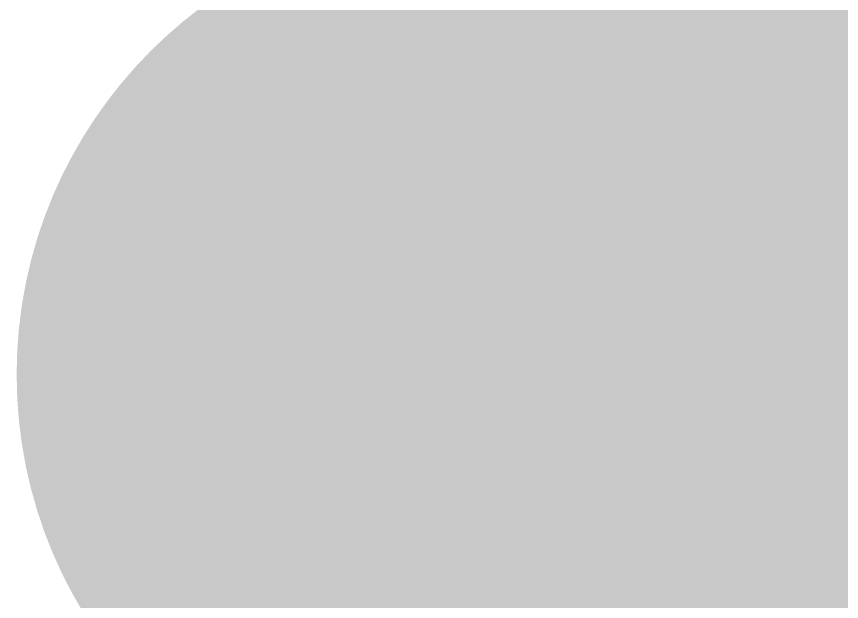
# Model space of a CAD drawing. Header units: inches. Extents: x 22 to 371, y 55 to 284.
# Drawn here: x 50.068 to 50.792, y 176.661 to 177.174 of the extents above; entities that cross this region are included whole.
import ezdxf

# ---------------------------------------------------------------- set-up
doc = ezdxf.new("R2010")
doc.units = ezdxf.units.IN
for name, color, linetype in [('Bottom Layer', 5, 'Continuous'), ('Bottom Solder', 6, 'Continuous'), ('Drill Drawing', 1, 'Continuous'), ('Layer 1', 16, 'Continuous'), ('Layer 2', 76, 'Continuous'), ('Top Layer', 1, 'Continuous'), ('Top Solder', 216, 'Continuous'), ('Via Holes', 16, 'Continuous')]:
    doc.layers.add(name, color=color, linetype=linetype)

# ---------------------------------------------------------------- blocks, each defined once
blk = doc.blocks.new('SOT_23_367')
at = {"layer": 'Top Solder'}
blk.add_hatch(color=216, dxfattribs=at).paths.add_polyline_path([(-0.51158, 1.5616), (0.51162, 1.5616), (0.51162, 0.4384), (-0.51158, 0.4384)])

msp = doc.modelspace()

# ---------------------------------------------------------------- hatches: boundary and pattern name
at = {"layer": 'Bottom Layer'}
h = msp.add_hatch(color=5, dxfattribs=at)
edge = h.paths.add_edge_path()
edge.add_arc((50.4698, 176.8602), 0.3, 0, 360)
at = {"layer": 'Bottom Solder'}
h = msp.add_hatch(color=6, dxfattribs=at)
edge = h.paths.add_edge_path()
edge.add_arc((50.4698, 176.8602), 0.4016, 0, 360)
at = {"layer": 'Layer 1'}
h = msp.add_hatch(color=16, dxfattribs=at)
edge = h.paths.add_edge_path()
edge.add_arc((50.4698, 176.8602), 0.3, 0, 360)
at = {"layer": 'Layer 2'}
h = msp.add_hatch(color=76, dxfattribs=at)
edge = h.paths.add_edge_path()
edge.add_arc((50.4698, 176.8602), 0.3, 0, 360)
at = {"layer": 'Top Layer'}
h = msp.add_hatch(color=1, dxfattribs=at)
edge = h.paths.add_edge_path()
edge.add_arc((50.4698, 176.8602), 0.3, 0, 360)
at = {"layer": 'Top Solder'}
h = msp.add_hatch(color=216, dxfattribs=at)
edge = h.paths.add_edge_path()
edge.add_arc((50.4698, 176.8602), 0.4016, 0, 360)
at = {"layer": 'Via Holes'}
h = msp.add_hatch(color=7, dxfattribs=at)
edge = h.paths.add_edge_path()
edge.add_arc((50.4698, 176.8602), 0.15, 0, 360)

# ---------------------------------------------------------------- linework, layer by layer
at = {"layer": 'Drill Drawing'}
for points in [[(50.2158, 177.1142, 0.0508, 0.0508, 0), (50.4698, 176.9872, 0.0508, 0.0508, 0)], [(50.2158, 177.1142, 0.0508, 0.0508, 0), (50.3428, 176.8602, 0.0508, 0.0508, 0)], [(50.4698, 176.9872, 0.0508, 0.0508, 0), (50.7238, 177.1142, 0.0508, 0.0508, 0)], [(50.5968, 176.8602, 0.0508, 0.0508, 0), (50.7238, 177.1142, 0.0508, 0.0508, 0)], [(50.2158, 176.6062, 0.0508, 0.0508, 0), (50.3428, 176.8602, 0.0508, 0.0508, 0)], [(50.5968, 176.8602, 0.0508, 0.0508, 0), (50.7238, 176.6062, 0.0508, 0.0508, 0)], [(50.2158, 176.6062, 0.0508, 0.0508, 0), (50.4698, 176.7332, 0.0508, 0.0508, 0)], [(50.4698, 176.7332, 0.0508, 0.0508, 0), (50.7238, 176.6062, 0.0508, 0.0508, 0)]]:
    msp.add_lwpolyline(points, format="xyseb", dxfattribs=at)
for points in [[(50.2031, 177.1142, 0.0254, 0.0254, 1), (50.2285, 177.1142, 0.0254, 0.0254, 1)], [(50.2031, 177.1142, 0.0254, 0.0254, 1), (50.2285, 177.1142, 0.0254, 0.0254, 1)], [(50.7111, 177.1142, 0.0254, 0.0254, 1), (50.7365, 177.1142, 0.0254, 0.0254, 1)], [(50.7111, 177.1142, 0.0254, 0.0254, 1), (50.7365, 177.1142, 0.0254, 0.0254, 1)], [(50.4571, 176.9872, 0.0254, 0.0254, 1), (50.4825, 176.9872, 0.0254, 0.0254, 1)], [(50.4571, 176.9872, 0.0254, 0.0254, 1), (50.4825, 176.9872, 0.0254, 0.0254, 1)], [(50.3301, 176.8602, 0.0254, 0.0254, 1), (50.3555, 176.8602, 0.0254, 0.0254, 1)], [(50.3301, 176.8602, 0.0254, 0.0254, 1), (50.3555, 176.8602, 0.0254, 0.0254, 1)], [(50.5841, 176.8602, 0.0254, 0.0254, 1), (50.6095, 176.8602, 0.0254, 0.0254, 1)], [(50.5841, 176.8602, 0.0254, 0.0254, 1), (50.6095, 176.8602, 0.0254, 0.0254, 1)], [(50.4571, 176.7332, 0.0254, 0.0254, 1), (50.4825, 176.7332, 0.0254, 0.0254, 1)], [(50.4571, 176.7332, 0.0254, 0.0254, 1), (50.4825, 176.7332, 0.0254, 0.0254, 1)]]:
    msp.add_lwpolyline(points, format="xyseb", close=True, dxfattribs=at)
at = {"layer": 'Top Layer'}
for points in [[(50.4698, 176.8602, 0.381, 0.381, 0), (50.46981, 176.86021, 0.381, 0.381, 0)], [(50.46981, 176.86021, 0.381, 0.381, 0), (51.27319, 176.86021, 0.381, 0.381, 0)]]:
    msp.add_lwpolyline(points, format="xyseb", dxfattribs=at)
for points in [[(50.37455, 176.8602, 0.1905, 0.1905, 1), (50.56505, 176.8602, 0.1905, 0.1905, 1)], [(50.37456, 176.86021, 0.1905, 0.1905, 1), (50.56506, 176.86021, 0.1905, 0.1905, 1)], [(50.37456, 176.86021, 0.1905, 0.1905, 1), (50.56506, 176.86021, 0.1905, 0.1905, 1)]]:
    msp.add_lwpolyline(points, format="xyseb", close=True, dxfattribs=at)

# ---------------------------------------------------------------- block references
at = {"rotation": 90}
msp.add_blockref('SOT_23_367', (52.2732, 176.8602), dxfattribs=at)

doc.saveas('drawing.dxf')
